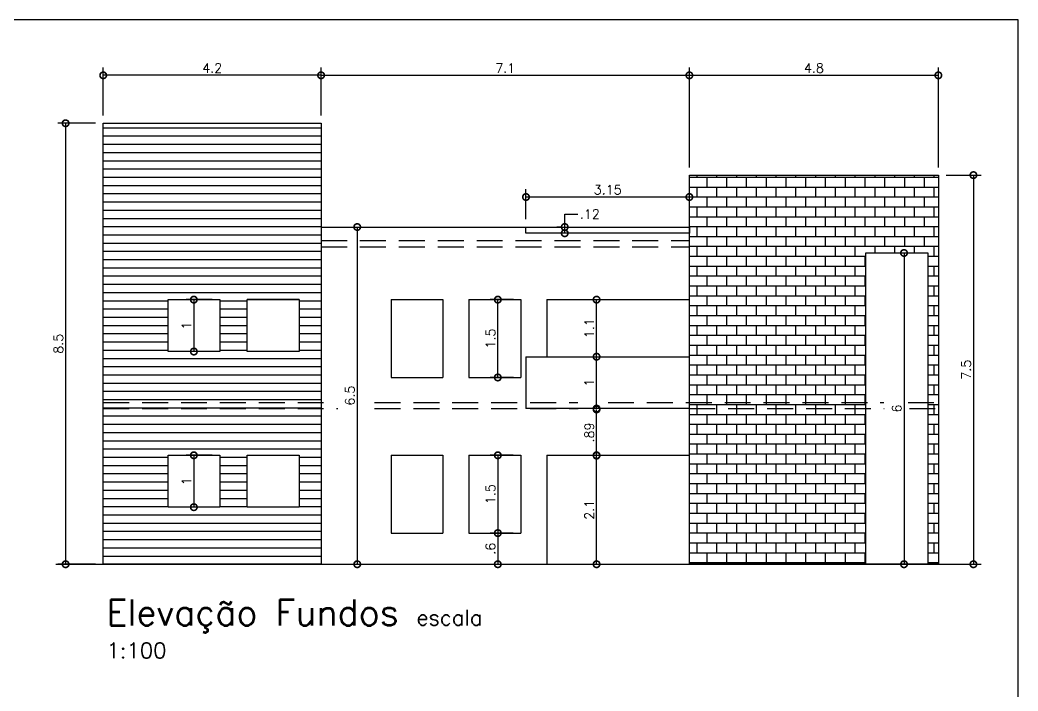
# Model space of a CAD drawing. Extents: x 0 to 62.2, y 0 to 29.7.
# Drawn here: x 22.76 to 42, y 16.76 to 29.7 of the extents above; entities that cross this region are included whole.
import ezdxf

# ---------------------------------------------------------------- set-up
doc = ezdxf.new("R2010")
doc.units = 0
doc.header["$LTSCALE"] = 2
doc.header["$MEASUREMENT"] = 0
doc.linetypes.add('HIDDEN', pattern=[0.375, 0.25, -0.125])
doc.layers.get('0').update_dxf_attribs({"linetype": 'CONTINUOUS'})
doc.layers.get('DEFPOINTS').update_dxf_attribs({"linetype": 'CONTINUOUS'})
for name, color, linetype in [('DIM100', 1, 'CONTINUOUS'), ('HACHURAS', 8, 'CONTINUOUS'), ('JANELAS', 4, 'CONTINUOUS'), ('PAREDE', 7, 'CONTINUOUS'), ('PORTAS', 2, 'CONTINUOUS'), ('PROJ', 6, 'HIDDEN'), ('TEXTO', 5, 'CONTINUOUS'), ('VP', 1, 'CONTINUOUS')]:
    doc.layers.add(name, color=color, linetype=linetype)
doc.styles.add('CLICKAD', font='romans.shx')
doc.dimstyles.new('CLICKAD', dxfattribs={"dimscale": 0.1, "dimtxt": 1.8, "dimasz": 2.5, "dimexe": 1.5, "dimexo": 1.5, "dimgap": 0.5, "dimtad": 1, "dimzin": 12, "dimtxsty": 'CLICKAD', "dimblk1": 'DOTSMALL', "dimblk2": 'DOTSMALL', "dimsah": 1, "dimcen": 1, "dimclrt": 3, "dimazin": 3, "dimtp": 0.01, "dimtm": 0.02, "dimtfac": 1, "dimtmove": 0, "dimatfit": 3, "dimtolj": 1, "dimtzin": 0})

# ---------------------------------------------------------------- blocks, each defined once
blk = doc.blocks.new('_DOTSMALL')
at = {"color": 0, "linetype": 'BYBLOCK', "ltscale": 0.05, "const_width": 0.5}
blk.add_lwpolyline([(-0.0625, 0, 1), (0.0625, 0, 1)], format="xyb", close=True, dxfattribs=at)
blk = doc.blocks.new('*D103')
at = {"color": 0, "linetype": 'BYBLOCK', "ltscale": 0.05}
for p, q in [((28.714, 25.709), (29.411, 25.709)), ((29.261, 25.709), (29.261, 19.209)), ((28.714, 19.209), (29.411, 19.209))]:
    blk.add_line(p, q, dxfattribs=at)
at = {"layer": 'DEFPOINTS', "color": 0, "linetype": 'BYBLOCK', "ltscale": 0.05}
for p in [(28.564, 25.709), (28.564, 19.209), (29.261, 19.209)]:
    blk.add_point(p, dxfattribs=at)
at = {"color": 0, "linetype": 'BYBLOCK', "ltscale": 0.05, "xscale": 0.25, "yscale": 0.25, "zscale": 0.25}
for p, rotation in [((29.261, 25.709), 90), ((29.261, 19.209), 270)]:
    blk.add_blockref('_DOTSMALL', p, dxfattribs=dict(at, rotation=rotation))
at = {"color": 3, "linetype": 'BYBLOCK', "ltscale": 0.05, "insert": (29.121, 22.459), "char_height": 0.18, "attachment_point": 5, "rotation": 90, "style": 'CLICKAD'}
blk.add_mtext('\\A1;6.5', dxfattribs=at)
blk = doc.blocks.new('*D102')
at = {"color": 0, "linetype": 'BYBLOCK', "ltscale": 0.05}
for p, q in [((24.214, 27.709), (23.489, 27.709)), ((23.639, 27.709), (23.639, 19.209)), ((24.214, 19.209), (23.489, 19.209))]:
    blk.add_line(p, q, dxfattribs=at)
at = {"layer": 'DEFPOINTS', "color": 0, "linetype": 'BYBLOCK', "ltscale": 0.05}
for p in [(24.364, 27.709), (23.639, 19.209), (24.364, 19.209)]:
    blk.add_point(p, dxfattribs=at)
at = {"color": 0, "linetype": 'BYBLOCK', "ltscale": 0.05, "xscale": 0.25, "yscale": 0.25, "zscale": 0.25}
for p, rotation in [((23.639, 27.709), 90), ((23.639, 19.209), 270)]:
    blk.add_blockref('_DOTSMALL', p, dxfattribs=dict(at, rotation=rotation))
at = {"color": 3, "linetype": 'BYBLOCK', "ltscale": 0.05, "insert": (23.499, 23.459), "char_height": 0.18, "attachment_point": 5, "rotation": 90, "style": 'CLICKAD'}
blk.add_mtext('\\A1;8.5', dxfattribs=at)
blk = doc.blocks.new('*D101')
at = {"color": 0, "linetype": 'BYBLOCK', "ltscale": 0.05}
for p, q in [((26.464, 21.309), (25.961, 21.309)), ((26.111, 21.309), (26.111, 20.309)), ((26.464, 20.309), (25.961, 20.309))]:
    blk.add_line(p, q, dxfattribs=at)
at = {"layer": 'DEFPOINTS', "color": 0, "linetype": 'BYBLOCK', "ltscale": 0.05}
for p in [(26.614, 21.309), (26.111, 20.309), (26.614, 20.309)]:
    blk.add_point(p, dxfattribs=at)
at = {"color": 0, "linetype": 'BYBLOCK', "ltscale": 0.05, "xscale": 0.25, "yscale": 0.25, "zscale": 0.25}
for p, rotation in [((26.111, 21.309), 90), ((26.111, 20.309), 270)]:
    blk.add_blockref('_DOTSMALL', p, dxfattribs=dict(at, rotation=rotation))
at = {"color": 3, "linetype": 'BYBLOCK', "ltscale": 0.05, "insert": (25.971, 20.809), "char_height": 0.18, "attachment_point": 5, "rotation": 90, "style": 'CLICKAD'}
blk.add_mtext('\\A1;1', dxfattribs=at)
blk = doc.blocks.new('*D98')
at = {"color": 0, "linetype": 'BYBLOCK', "ltscale": 0.05}
for p, q in [((26.464, 21.309), (25.961, 21.309)), ((26.111, 21.309), (26.111, 20.309)), ((26.464, 20.309), (25.961, 20.309))]:
    blk.add_line(p, q, dxfattribs=at)
at = {"layer": 'DEFPOINTS', "color": 0, "linetype": 'BYBLOCK', "ltscale": 0.05}
for p in [(26.614, 21.309), (26.111, 20.309), (26.614, 20.309)]:
    blk.add_point(p, dxfattribs=at)
at = {"color": 0, "linetype": 'BYBLOCK', "ltscale": 0.05, "xscale": 0.25, "yscale": 0.25, "zscale": 0.25}
for p, rotation in [((26.111, 21.309), 90), ((26.111, 20.309), 270)]:
    blk.add_blockref('_DOTSMALL', p, dxfattribs=dict(at, rotation=rotation))
at = {"color": 3, "linetype": 'BYBLOCK', "ltscale": 0.05, "insert": (25.971, 20.809), "char_height": 0.18, "attachment_point": 5, "rotation": 90, "style": 'CLICKAD'}
blk.add_mtext('\\A1;1', dxfattribs=at)
blk = doc.blocks.new('*D105')
at = {"color": 0, "linetype": 'BYBLOCK', "ltscale": 0.05}
for p, q in [((39.214, 25.209), (39.952, 25.209)), ((39.802, 25.209), (39.802, 19.209)), ((39.214, 19.209), (39.952, 19.209))]:
    blk.add_line(p, q, dxfattribs=at)
at = {"layer": 'DEFPOINTS', "color": 0, "linetype": 'BYBLOCK', "ltscale": 0.05}
for p in [(39.064, 25.209), (39.064, 19.209), (39.802, 19.209)]:
    blk.add_point(p, dxfattribs=at)
at = {"color": 0, "linetype": 'BYBLOCK', "ltscale": 0.05, "xscale": 0.25, "yscale": 0.25, "zscale": 0.25}
for p, rotation in [((39.802, 25.209), 90), ((39.802, 19.209), 270)]:
    blk.add_blockref('_DOTSMALL', p, dxfattribs=dict(at, rotation=rotation))
at = {"color": 3, "linetype": 'BYBLOCK', "ltscale": 0.05, "insert": (39.662, 22.209), "char_height": 0.18, "attachment_point": 5, "rotation": 90, "style": 'CLICKAD'}
blk.add_mtext('\\A1;6', dxfattribs=at)
blk = doc.blocks.new('*D104')
at = {"color": 0, "linetype": 'BYBLOCK', "ltscale": 0.05}
for p, q in [((40.614, 26.709), (41.29, 26.709)), ((41.14, 26.709), (41.14, 19.209)), ((40.614, 19.209), (41.29, 19.209))]:
    blk.add_line(p, q, dxfattribs=at)
at = {"layer": 'DEFPOINTS', "color": 0, "linetype": 'BYBLOCK', "ltscale": 0.05}
for p in [(40.464, 26.709), (40.464, 19.209), (41.14, 19.209)]:
    blk.add_point(p, dxfattribs=at)
at = {"color": 0, "linetype": 'BYBLOCK', "ltscale": 0.05, "xscale": 0.25, "yscale": 0.25, "zscale": 0.25}
for p, rotation in [((41.14, 26.709), 90), ((41.14, 19.209), 270)]:
    blk.add_blockref('_DOTSMALL', p, dxfattribs=dict(at, rotation=rotation))
at = {"color": 3, "linetype": 'BYBLOCK', "ltscale": 0.05, "insert": (41, 22.959), "char_height": 0.18, "attachment_point": 5, "rotation": 90, "style": 'CLICKAD'}
blk.add_mtext('\\A1;7.5', dxfattribs=at)
blk = doc.blocks.new('*D100')
at = {"color": 0, "linetype": 'BYBLOCK', "ltscale": 0.05}
for p, q in [((32.264, 24.309), (31.813, 24.309)), ((31.963, 22.809), (31.963, 24.309)), ((32.264, 22.809), (31.813, 22.809))]:
    blk.add_line(p, q, dxfattribs=at)
at = {"layer": 'DEFPOINTS', "color": 0, "linetype": 'BYBLOCK', "ltscale": 0.05}
for p in [(31.963, 24.309), (32.414, 24.309), (32.414, 22.809)]:
    blk.add_point(p, dxfattribs=at)
at = {"color": 0, "linetype": 'BYBLOCK', "ltscale": 0.05, "xscale": 0.25, "yscale": 0.25, "zscale": 0.25}
for p, rotation in [((31.963, 24.309), 90), ((31.963, 22.809), 270)]:
    blk.add_blockref('_DOTSMALL', p, dxfattribs=dict(at, rotation=rotation))
at = {"color": 3, "linetype": 'BYBLOCK', "ltscale": 0.05, "insert": (31.823, 23.559), "char_height": 0.18, "attachment_point": 5, "rotation": 90, "style": 'CLICKAD'}
blk.add_mtext('\\A1;1.5', dxfattribs=at)
blk = doc.blocks.new('*D167')
at = {"color": 0, "linetype": 'BYBLOCK'}
for p, q in [((33.74, 24.309), (34.025, 24.309)), ((33.875, 23.209), (33.875, 24.309)), ((33.888, 23.209), (34.025, 23.209))]:
    blk.add_line(p, q, dxfattribs=at)
at = {"layer": 'DEFPOINTS', "color": 0, "linetype": 'BYBLOCK'}
for p in [(33.59, 24.309), (33.875, 24.309), (33.738, 23.209)]:
    blk.add_point(p, dxfattribs=at)
at = {"color": 0, "linetype": 'BYBLOCK', "xscale": 0.25, "yscale": 0.25, "zscale": 0.25}
for p, rotation in [((33.875, 24.309), 90), ((33.875, 23.209), 270)]:
    blk.add_blockref('_DOTSMALL', p, dxfattribs=dict(at, rotation=rotation))
at = {"color": 3, "linetype": 'BYBLOCK', "insert": (33.735, 23.759), "char_height": 0.18, "attachment_point": 5, "rotation": 90, "style": 'CLICKAD'}
blk.add_mtext('\\A1;1.1', dxfattribs=at)
blk = doc.blocks.new('*D96')
at = {"color": 0, "linetype": 'BYBLOCK', "ltscale": 0.05}
for p, q in [((33.064, 21.309), (34.025, 21.309)), ((33.875, 19.209), (33.875, 21.309)), ((33.064, 19.209), (34.025, 19.209))]:
    blk.add_line(p, q, dxfattribs=at)
at = {"layer": 'DEFPOINTS', "color": 0, "linetype": 'BYBLOCK', "ltscale": 0.05}
for p in [(32.914, 21.309), (33.875, 21.309), (32.914, 19.209)]:
    blk.add_point(p, dxfattribs=at)
at = {"color": 0, "linetype": 'BYBLOCK', "ltscale": 0.05, "xscale": 0.25, "yscale": 0.25, "zscale": 0.25}
for p, rotation in [((33.875, 21.309), 90), ((33.875, 19.209), 270)]:
    blk.add_blockref('_DOTSMALL', p, dxfattribs=dict(at, rotation=rotation))
at = {"color": 3, "linetype": 'BYBLOCK', "ltscale": 0.05, "insert": (33.735, 20.259), "char_height": 0.18, "attachment_point": 5, "rotation": 90, "style": 'CLICKAD'}
blk.add_mtext('\\A1;2.1', dxfattribs=at)
blk = doc.blocks.new('*D99')
at = {"color": 0, "linetype": 'BYBLOCK', "ltscale": 0.05}
blk.add_line((33.875, 21.799), (33.875, 22.799), dxfattribs=at)
at = {"layer": 'DEFPOINTS', "color": 0, "linetype": 'BYBLOCK', "ltscale": 0.05}
for p in [(33.875, 22.799), (33.875, 22.799), (33.875, 21.799)]:
    blk.add_point(p, dxfattribs=at)
at = {"color": 0, "linetype": 'BYBLOCK', "ltscale": 0.05, "xscale": 0.25, "yscale": 0.25, "zscale": 0.25}
for p, rotation in [((33.875, 22.799), 90), ((33.875, 21.799), 270)]:
    blk.add_blockref('_DOTSMALL', p, dxfattribs=dict(at, rotation=rotation))
at = {"color": 3, "linetype": 'BYBLOCK', "ltscale": 0.05, "insert": (33.735, 22.299), "char_height": 0.18, "attachment_point": 5, "rotation": 90, "style": 'CLICKAD'}
blk.add_mtext('\\A1;1', dxfattribs=at)
blk = doc.blocks.new('*D177')
at = {"color": 0, "linetype": 'BYBLOCK'}
for p, q in [((33.875, 21.303), (33.875, 22.193)), ((33.739, 21.303), (33.725, 21.303))]:
    blk.add_line(p, q, dxfattribs=at)
at = {"layer": 'DEFPOINTS', "color": 0, "linetype": 'BYBLOCK'}
for p in [(33.875, 22.193), (33.875, 22.193), (33.889, 21.303)]:
    blk.add_point(p, dxfattribs=at)
at = {"color": 0, "linetype": 'BYBLOCK', "xscale": 0.25, "yscale": 0.25, "zscale": 0.25}
for p, rotation in [((33.875, 22.193), 90), ((33.875, 21.303), 270)]:
    blk.add_blockref('_DOTSMALL', p, dxfattribs=dict(at, rotation=rotation))
at = {"color": 3, "linetype": 'BYBLOCK', "insert": (33.735, 21.748), "char_height": 0.18, "attachment_point": 5, "rotation": 90, "style": 'CLICKAD'}
blk.add_mtext('\\A1;.89', dxfattribs=at)
blk = doc.blocks.new('*D97')
at = {"color": 0, "linetype": 'BYBLOCK', "ltscale": 0.05}
for p, q in [((32.264, 21.309), (31.821, 21.309)), ((31.971, 21.309), (31.971, 19.809)), ((32.264, 19.809), (31.821, 19.809))]:
    blk.add_line(p, q, dxfattribs=at)
at = {"layer": 'DEFPOINTS', "color": 0, "linetype": 'BYBLOCK', "ltscale": 0.05}
for p in [(32.414, 21.309), (31.971, 19.809), (32.414, 19.809)]:
    blk.add_point(p, dxfattribs=at)
at = {"color": 0, "linetype": 'BYBLOCK', "ltscale": 0.05, "xscale": 0.25, "yscale": 0.25, "zscale": 0.25}
for p, rotation in [((31.971, 21.309), 90), ((31.971, 19.809), 270)]:
    blk.add_blockref('_DOTSMALL', p, dxfattribs=dict(at, rotation=rotation))
at = {"color": 3, "linetype": 'BYBLOCK', "ltscale": 0.05, "insert": (31.831, 20.559), "char_height": 0.18, "attachment_point": 5, "rotation": 90, "style": 'CLICKAD'}
blk.add_mtext('\\A1;1.5', dxfattribs=at)
blk = doc.blocks.new('*D140')
at = {"color": 0, "linetype": 'BYBLOCK'}
for p, q in [((24.364, 27.859), (24.364, 28.783)), ((28.564, 27.859), (28.564, 28.783)), ((28.564, 28.633), (24.364, 28.633))]:
    blk.add_line(p, q, dxfattribs=at)
at = {"layer": 'DEFPOINTS', "color": 0, "linetype": 'BYBLOCK'}
for p in [(24.364, 28.633), (24.364, 27.709), (28.564, 27.709)]:
    blk.add_point(p, dxfattribs=at)
at = {"color": 0, "linetype": 'BYBLOCK', "xscale": 0.25, "yscale": 0.25, "zscale": 0.25, "rotation": 180}
blk.add_blockref('_DOTSMALL', (24.364, 28.633), dxfattribs=at)
at = {"color": 0, "linetype": 'BYBLOCK', "xscale": 0.25, "yscale": 0.25, "zscale": 0.25}
blk.add_blockref('_DOTSMALL', (28.564, 28.633), dxfattribs=at)
at = {"color": 3, "linetype": 'BYBLOCK', "insert": (26.464, 28.773), "char_height": 0.18, "attachment_point": 5, "style": 'CLICKAD'}
blk.add_mtext('\\A1;4.2', dxfattribs=at)
blk = doc.blocks.new('*D141')
at = {"layer": 'DEFPOINTS', "color": 0}
for p in [(35.664, 28.633), (28.564, 27.709), (35.664, 26.709)]:
    blk.add_point(p, dxfattribs=at)
at = {"layer": 'DIM100', "color": 0}
for p, q in [((35.664, 26.859), (35.664, 28.783)), ((28.564, 28.633), (35.664, 28.633))]:
    blk.add_line(p, q, dxfattribs=at)
at = {"layer": 'DIM100', "color": 0, "xscale": 0.25, "yscale": 0.25, "zscale": 0.25, "rotation": 180}
blk.add_blockref('_DOTSMALL', (28.564, 28.633), dxfattribs=at)
at = {"layer": 'DIM100', "color": 0, "xscale": 0.25, "yscale": 0.25, "zscale": 0.25}
blk.add_blockref('_DOTSMALL', (35.664, 28.633), dxfattribs=at)
at = {"layer": 'DIM100', "color": 3, "insert": (32.114, 28.773), "char_height": 0.18, "attachment_point": 5, "style": 'CLICKAD'}
blk.add_mtext('\\A1;7.1', dxfattribs=at)
blk = doc.blocks.new('*D142')
at = {"layer": 'DEFPOINTS', "color": 0}
for p in [(40.464, 28.633), (40.464, 26.709), (35.664, 25.709)]:
    blk.add_point(p, dxfattribs=at)
at = {"layer": 'DIM100', "color": 0}
for p, q in [((40.464, 26.859), (40.464, 28.783)), ((35.664, 28.633), (40.464, 28.633))]:
    blk.add_line(p, q, dxfattribs=at)
at = {"layer": 'DIM100', "color": 0, "xscale": 0.25, "yscale": 0.25, "zscale": 0.25, "rotation": 180}
blk.add_blockref('_DOTSMALL', (35.664, 28.633), dxfattribs=at)
at = {"layer": 'DIM100', "color": 0, "xscale": 0.25, "yscale": 0.25, "zscale": 0.25}
blk.add_blockref('_DOTSMALL', (40.464, 28.633), dxfattribs=at)
at = {"layer": 'DIM100', "color": 3, "insert": (38.064, 28.773), "char_height": 0.18, "attachment_point": 5, "style": 'CLICKAD'}
blk.add_mtext('\\A1;4.8', dxfattribs=at)
blk = doc.blocks.new('*D153')
at = {"color": 0, "linetype": 'BYBLOCK'}
blk.add_line((31.971, 19.809), (31.971, 19.209), dxfattribs=at)
at = {"layer": 'DEFPOINTS', "color": 0, "linetype": 'BYBLOCK'}
for p in [(31.971, 19.809), (31.971, 19.209), (31.971, 19.209)]:
    blk.add_point(p, dxfattribs=at)
at = {"color": 0, "linetype": 'BYBLOCK', "xscale": 0.25, "yscale": 0.25, "zscale": 0.25}
for p, rotation in [((31.971, 19.809), 90), ((31.971, 19.209), 270)]:
    blk.add_blockref('_DOTSMALL', p, dxfattribs=dict(at, rotation=rotation))
at = {"color": 3, "linetype": 'BYBLOCK', "insert": (31.831, 19.509), "char_height": 0.18, "attachment_point": 5, "rotation": 90, "style": 'CLICKAD'}
blk.add_mtext('\\A1;.6', dxfattribs=at)
blk = doc.blocks.new('*D156')
at = {"color": 0, "linetype": 'BYBLOCK'}
for p, q in [((33.261, 25.709), (33.261, 25.959)), ((33.261, 25.959), (33.511, 25.959)), ((33.188, 25.709), (33.111, 25.709)), ((33.261, 25.589), (33.261, 25.709)), ((33.188, 25.589), (33.111, 25.589))]:
    blk.add_line(p, q, dxfattribs=at)
at = {"layer": 'DEFPOINTS', "color": 0, "linetype": 'BYBLOCK'}
for p in [(33.261, 25.709), (33.338, 25.709), (33.338, 25.589)]:
    blk.add_point(p, dxfattribs=at)
at = {"color": 0, "linetype": 'BYBLOCK', "xscale": 0.25, "yscale": 0.25, "zscale": 0.25}
for p, rotation in [((33.261, 25.709), 90), ((33.261, 25.589), 270)]:
    blk.add_blockref('_DOTSMALL', p, dxfattribs=dict(at, rotation=rotation))
at = {"color": 3, "linetype": 'BYBLOCK', "insert": (33.745, 25.959), "char_height": 0.18, "attachment_point": 5, "style": 'CLICKAD'}
blk.add_mtext('\\A1;.12', dxfattribs=at)
blk = doc.blocks.new('*D157')
at = {"layer": 'DEFPOINTS', "color": 0}
for p in [(32.514, 26.287), (32.514, 25.709), (35.664, 25.709)]:
    blk.add_point(p, dxfattribs=at)
at = {"layer": 'DIM100', "color": 0}
for p, q in [((32.514, 25.859), (32.514, 26.437)), ((35.664, 25.859), (35.664, 26.437)), ((35.664, 26.287), (32.514, 26.287))]:
    blk.add_line(p, q, dxfattribs=at)
at = {"layer": 'DIM100', "color": 0, "xscale": 0.25, "yscale": 0.25, "zscale": 0.25, "rotation": 180}
blk.add_blockref('_DOTSMALL', (32.514, 26.287), dxfattribs=at)
at = {"layer": 'DIM100', "color": 0, "xscale": 0.25, "yscale": 0.25, "zscale": 0.25}
blk.add_blockref('_DOTSMALL', (35.664, 26.287), dxfattribs=at)
at = {"layer": 'DIM100', "color": 3, "insert": (34.089, 26.427), "char_height": 0.18, "attachment_point": 5, "style": 'CLICKAD'}
blk.add_mtext('\\A1;3.15', dxfattribs=at)

msp = doc.modelspace()

# ---------------------------------------------------------------- hatches: boundary and pattern name
at = {"layer": 'HACHURAS'}
h = msp.add_hatch(dxfattribs=at)
h.set_pattern_fill('LINE', color=256, scale=0.05, style=0)
h.set_pattern_definition([(0, (0, 0), (0, 0.15875), [])])
h.paths.add_polyline_path([(24.3637, 22.3287), (28.5637, 22.3287), (28.5637, 27.7087), (24.3637, 27.7087)])
h.paths.add_polyline_path([(26.6137, 24.3087), (26.6137, 23.3087), (25.6137, 23.3087), (25.6137, 24.3087)], flags=16)
h.paths.add_polyline_path([(27.1387, 24.3087), (28.1387, 24.3087), (28.1387, 23.3087), (27.1387, 23.3087)], flags=16)
h.paths.add_polyline_path([(24.3637, 22.3287), (24.3637, 22.2087), (28.5637, 22.2087), (28.5637, 22.3287)])
h.paths.add_polyline_path([(24.3637, 22.2087), (24.3637, 19.2087), (28.5637, 19.2087), (28.5637, 22.2087)])
h.paths.add_polyline_path([(27.1387, 21.3087), (28.1387, 21.3087), (28.1387, 20.3087), (27.1387, 20.3087)], flags=16)
h.paths.add_polyline_path([(26.6137, 21.3087), (26.6137, 20.3087), (25.6137, 20.3087), (25.6137, 21.3087)], flags=16)
h.paths.add_polyline_path([(25.8365, 23.7423), (25.8365, 23.8751), (26.1065, 23.8751), (26.1065, 23.7423)], flags=8)
h.paths.add_polyline_path([(25.8365, 20.7423), (25.8365, 20.8751), (26.1065, 20.8751), (26.1065, 20.7423)], flags=8)
h = msp.add_hatch(dxfattribs=at)
h.set_pattern_fill('BRICK', color=256, scale=0.03, style=0)
h.set_pattern_definition([(0, (0, 0), (0, 0.1905), []), (90, (0, 0), (-0.381, 2e-17), [0.1905, -0.1905]), (90, (0.1905, 0), (-0.381, 2e-17), [-0.1905, 0.1905])])
h.paths.add_polyline_path([(39.0637, 25.2087), (40.2637, 25.2087), (40.2637, 22.3287), (40.4637, 22.3287), (40.4637, 26.7087), (35.6637, 26.7087), (35.6637, 22.3287), (39.0637, 22.3287)])
h.paths.add_polyline_path([(35.6637, 22.3287), (35.6637, 22.2087), (39.0637, 22.2087), (39.0637, 22.3287)])
h.paths.add_polyline_path([(35.6637, 22.2087), (35.6637, 19.2087), (39.0637, 19.2087), (39.0637, 22.2087)])
h.paths.add_polyline_path([(40.2637, 22.3287), (40.2637, 22.2087), (40.4637, 22.2087), (40.4637, 22.3287)])
h.paths.add_polyline_path([(40.2637, 19.2087), (40.4637, 19.2087), (40.4637, 22.2087), (40.2637, 22.2087)])

# ---------------------------------------------------------------- linework, layer by layer
at = {"layer": 'JANELAS'}
for p, q in [((28.1387, 24.3087), (27.1387, 24.3087)), ((29.9137, 24.3087), (29.9137, 22.8087)), ((29.9137, 24.3087), (30.9137, 24.3087)), ((30.9137, 24.3087), (30.9137, 22.8087)), ((31.4137, 24.3087), (31.4137, 22.8087)), ((31.4137, 24.3087), (32.4137, 24.3087)), ((32.4137, 24.3087), (32.4137, 22.8087)), ((29.9137, 22.8087), (30.9137, 22.8087)), ((31.4137, 22.8087), (32.4137, 22.8087)), ((29.9137, 21.3087), (29.9137, 19.8087)), ((29.9137, 21.3087), (30.9137, 21.3087)), ((30.9137, 21.3087), (30.9137, 19.8087)), ((31.4137, 21.3087), (31.4137, 19.8087)), ((31.4137, 21.3087), (32.4137, 21.3087)), ((32.4137, 21.3087), (32.4137, 19.8087)), ((29.9137, 19.8087), (30.9137, 19.8087)), ((31.4137, 19.8087), (32.4137, 19.8087))]:
    msp.add_line(p, q, dxfattribs=at)
for points in [[(39.0637, 25.2087), (40.2637, 25.2087), (40.2637, 19.2087), (39.0637, 19.2087)], [(25.6137, 24.3087), (26.6137, 24.3087), (26.6137, 23.3087), (25.6137, 23.3087)], [(27.1387, 24.3087), (28.1387, 24.3087), (28.1387, 23.3087), (27.1387, 23.3087)], [(25.6137, 21.3087), (26.6137, 21.3087), (26.6137, 20.3087), (25.6137, 20.3087)], [(27.1387, 21.3087), (28.1387, 21.3087), (28.1387, 20.3087), (27.1387, 20.3087)]]:
    msp.add_lwpolyline(points, close=True, dxfattribs=at)
at = {"layer": 'PAREDE'}
for p, q in [((24.3637, 19.2087), (24.3637, 27.7087)), ((24.3637, 27.7087), (28.5637, 27.7087)), ((28.5637, 27.7087), (28.5637, 19.2087)), ((35.6637, 19.2087), (35.6637, 26.7087)), ((35.6637, 26.7087), (40.4637, 26.7087)), ((40.4637, 26.7087), (40.4637, 19.2087)), ((28.5637, 25.7087), (35.6637, 25.7087)), ((32.5137, 25.5887), (32.5137, 25.7087)), ((35.6637, 25.7087), (35.6637, 25.5887)), ((35.6637, 25.5887), (32.5137, 25.5887)), ((32.5137, 23.2087), (32.5137, 22.2087)), ((32.5137, 23.2087), (35.6637, 23.2087)), ((35.6637, 22.2087), (32.5137, 22.2087)), ((23.4523, 19.2087), (41.1616, 19.2087)), ((28.5637, 19.2087), (24.3637, 19.2087)), ((40.4637, 19.2087), (35.6637, 19.2087))]:
    msp.add_line(p, q, dxfattribs=at)
at = {"layer": 'PORTAS'}
for p, q in [((32.9137, 24.3087), (32.9137, 23.2087)), ((32.9137, 24.3087), (35.6637, 24.3087)), ((32.9137, 21.3087), (32.9137, 19.2087)), ((32.9137, 21.3087), (35.6637, 21.3087))]:
    msp.add_line(p, q, dxfattribs=at)
at = {"layer": 'PROJ'}
for p, q in [((28.5637, 25.4487), (35.6637, 25.4487)), ((28.5637, 25.3287), (35.6637, 25.3287)), ((24.3637, 22.3287), (28.8576, 22.3287)), ((29.5938, 22.3287), (33.5114, 22.3287)), ((34.0952, 22.3287), (39.4096, 22.3287)), ((39.8789, 22.3287), (40.4637, 22.3287)), ((24.3637, 22.2087), (28.887, 22.2087)), ((29.5938, 22.2087), (33.5185, 22.2087)), ((35.6637, 22.2087), (39.4183, 22.2087)), ((39.9049, 22.2087), (40.4637, 22.2087))]:
    msp.add_line(p, q, dxfattribs=at)
at = {"layer": 'VP'}
msp.add_lwpolyline([(0, 0), (42, 0), (42, 29.7), (0, 29.7)], close=True, dxfattribs=at)

# ---------------------------------------------------------------- texts
at = {"layer": 'TEXTO', "linetype": 'CONTINUOUS', "insert": (24.4241, 18.5305), "char_height": 0.5, "width": 8, "attachment_point": 1, "style": 'CLICKAD'}
msp.add_mtext('Elevação Fundos \\H0.3;escala 1:100', dxfattribs=at)

# ---------------------------------------------------------------- dimensions: what is measured, and where the dimension line sits
at = {"layer": 'DIM100'}
dim = msp.add_linear_dim(base=(24.3637, 28.6326), p1=(28.5637, 27.7087), p2=(24.3637, 27.7087), dimstyle='CLICKAD', dxfattribs=at)
dim.commit()
dim.dimension.update_dxf_attribs({"geometry": '*D140', "text_midpoint": (26.4637, 28.7726)})
for base, p1, p2, override, picture, middle in [((35.6637, 28.6326), (28.5637, 27.7087), (35.6637, 26.7087), {"dimse1": 1, "dimtmove": 1}, '*D141', (32.1137, 28.7726)), ((40.4637, 28.6326), (35.6637, 25.7087), (40.4637, 26.7087), {"dimse1": 1, "dimtmove": 1}, '*D142', (38.0637, 28.7726)), ((32.5137, 26.2868), (35.6637, 25.7087), (32.5137, 25.7087), {"dimtmove": 1}, '*D157', (34.0887, 26.4268))]:
    dim = msp.add_linear_dim(base=base, p1=p1, p2=p2, dimstyle='CLICKAD', override=override, dxfattribs=at)
    dim.commit()
    dim.dimension.update_dxf_attribs({"geometry": picture, "text_midpoint": middle})
for base, p1, p2, picture, middle in [((23.6387, 19.2087), (24.3637, 27.7087), (24.3637, 19.2087), '*D102', (23.4987, 23.4587)), ((41.1399, 19.2087), (40.4637, 26.7087), (40.4637, 19.2087), '*D104', (40.9999, 22.9587)), ((29.2612, 19.2087), (28.5637, 25.7087), (28.5637, 19.2087), '*D103', (29.1212, 22.4587)), ((39.8018, 19.2087), (39.0637, 25.2087), (39.0637, 19.2087), '*D105', (39.6618, 22.2087)), ((33.8749, 24.3087), (33.7378, 23.2087), (33.5898, 24.3087), '*D167', (33.7349, 23.7587)), ((33.8749, 22.1931), (33.8893, 21.3026), (33.8749, 22.1931), '*D177', (33.7349, 21.7478)), ((26.1115, 20.3087), (26.6137, 21.3087), (26.6137, 20.3087), '*D98', (25.9715, 20.8087)), ((31.9707, 19.8087), (32.4137, 21.3087), (32.4137, 19.8087), '*D97', (31.8307, 20.5587)), ((33.8749, 21.3087), (32.9137, 19.2087), (32.9137, 21.3087), '*D96', (33.7349, 20.2587)), ((31.9707, 19.2087), (31.9707, 19.8087), (31.9707, 19.2087), '*D153', (31.8307, 19.5087))]:
    dim = msp.add_linear_dim(base=base, p1=p1, p2=p2, angle=90, dimstyle='CLICKAD', dxfattribs=at)
    dim.commit()
    dim.dimension.update_dxf_attribs({"geometry": picture, "text_midpoint": middle})
dim = msp.add_linear_dim(base=(33.261, 25.7087), p1=(33.338, 25.5887), p2=(33.338, 25.7087), angle=90, dimstyle='CLICKAD', override={"dimtad": 0, "dimtoh": 1}, dxfattribs=at)
dim.commit()
dim.dimension.update_dxf_attribs({"geometry": '*D156', "text_midpoint": (33.7453, 25.9587), "dimtype": 160})
for base, p1, p2, picture, middle, set_off in [((26.1115, 23.3087), (26.6137, 24.3087), (26.6137, 23.3087), '*D101', (25.9715, 23.8087), (0, 3)), ((31.9707, 24.3087), (32.4217, 22.8087), (32.4217, 24.3087), '*D100', (31.8307, 23.5587), (0.0081, 0)), ((33.8749, 23.2087), (33.8749, 22.2087), (33.8749, 23.2087), '*D99', (33.7349, 22.7087), (0, 0.41))]:
    dim = msp.add_linear_dim(base=base, p1=p1, p2=p2, angle=90, dimstyle='CLICKAD', dxfattribs=at)
    dim.commit()
    dim.dimension.update_dxf_attribs({"geometry": picture, "text_midpoint": middle, "insert": set_off})

doc.saveas('drawing.dxf')
